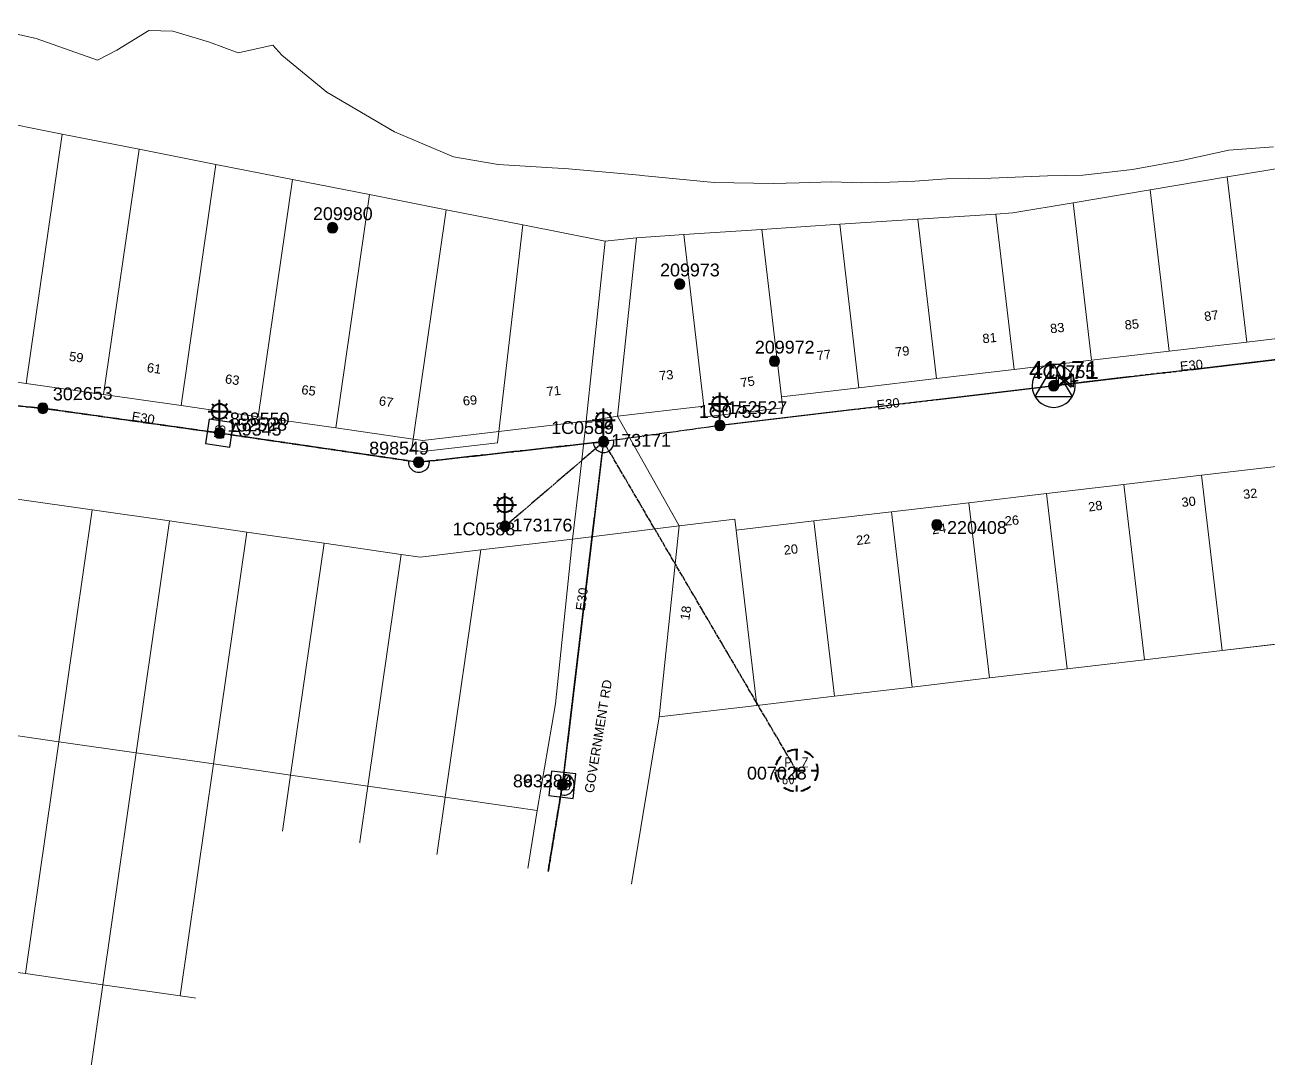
# Model space of a CAD drawing. Header units: metres. Extents: x 299834 to 302538, y 6172833 to 6174390.
# Drawn here: x 300865.1 to 301107.8, y 6173783.4 to 6173985 of the extents above; entities that cross this region are included whole.
import ezdxf
from ezdxf.enums import TextEntityAlignment as Align

# ---------------------------------------------------------------- set-up
doc = ezdxf.new("R2010")
doc.units = ezdxf.units.M
doc.linetypes.add('Cable Exist OH', pattern=[1, 1, 0])
doc.linetypes.add('Dash', pattern=[5, 3, -2])
doc.layers.get('0').update_dxf_attribs({"color": 6})
doc.layers.add('Cadastre Land Parcels_SP_EXT', color=9, linetype='Continuous', lineweight=5)
doc.layers.add('Cadastre Roads_SP_EXT', color=9, linetype='Continuous', lineweight=5)
for name, color, linetype in [('Equip_LV_EXT', 7, 'Continuous'), ('Equip_SL_EXT', 7, 'Continuous'), ('Equip_SP_HV_EXT', 7, 'Continuous'), ('Equip_SP_SL_EXT', 7, 'Continuous'), ('Mains_HV_EXT', 7, 'Continuous'), ('Mains_LV_EXT', 7, 'Continuous'), ('Mains_SL_EXT', 7, 'Continuous'), ('Notes_HV_MISC', 7, 'Continuous'), ('Notes_LV_MISC', 7, 'Continuous'), ('OH_Details_SP_MISC', 7, 'Continuous'), ('Sub_SP_TR_HV_LV_EXT', 7, 'Continuous'), ('SupportsOH_SP_TR_HV_LV_SL_EXT', 7, 'Continuous')]:
    doc.layers.add(name, color=color, linetype=linetype)
doc.styles.add('iecARIAL', font='arial.ttf', dxfattribs={"height": 2})
doc.styles.add('IESYMBOL1', font='isocp.shx')
doc.styles.add('POLE_LABEL', font='arial.ttf')
doc.styles.add('SLCP_LABEL', font='arial.ttf', dxfattribs={"height": 3.5})
doc.styles.get("Standard").update_dxf_attribs({"font": 'arial.ttf'})

# ---------------------------------------------------------------- blocks, each defined once
blk = doc.blocks.new('SUB_POLE_EXT')
blk.add_wipeout([(0, 4.22), (0.42, 4.2), (0.83, 4.14), (1.21, 4.05), (1.62, 3.9), (1.99, 3.72), (2.35, 3.51), (2.68, 3.26), (2.99, 2.99), (3.28, 2.66), (3.52, 2.34), (3.76, 1.92), (3.9, 1.62), (4.04, 1.23), (4.18, 0.63), (4.22, 0), (4.18, -0.61), (4.06, -1.15), (3.9, -1.62), (3.58, -2.24), (3.22, -2.73), (2.97, -3.01), (2.68, -3.26), (2.36, -3.5), (2, -3.72), (1.64, -3.89), (1.25, -4.03), (0.82, -4.14), (0.42, -4.2), (0, -4.22), (-0.41, -4.2), (-0.8, -4.15), (-1.21, -4.05), (-1.62, -3.9), (-1.99, -3.73), (-2.35, -3.51), (-2.68, -3.26), (-2.96, -3.02), (-3.23, -2.72), (-3.51, -2.35), (-3.71, -2.01), (-3.91, -1.6), (-4.05, -1.21), (-4.16, -0.76), (-4.22, -0.14), (-4.21, 0.39), (-4.14, 0.83), (-4.03, 1.27), (-3.9, 1.63), (-3.71, 2.02), (-3.5, 2.37), (-3.28, 2.67), (-2.99, 2.99), (-2.68, 3.27), (-2.33, 3.52), (-1.98, 3.73), (-1.63, 3.9), (-1.2, 4.05), (-0.78, 4.15), (-0.4, 4.21)])
blk.add_line((2.16, 0.48), (2.16, 0.48, 0))
blk.add_lwpolyline([(-4.22, 0, 1), (4.22, 0, 1)], format="xyb", close=True)
blk.add_lwpolyline([(2.14, 0.52), (0, 4.22), (-3.66, -2.11), (3.66, -2.11)], close=True)
for tag, height, flags, p in [('ASSET_NUM', 3.5, 8, (2, 2)), ('STREET_CODE', 0.2, 9, (1.5, 0)), ('CONSTRUCTED_VOLTAGE', 0.2, 9, (1.5, -0.2)), ('OPERATING_VOLTAGE', 0.2, 9, (1.5, -0.6)), ('OPERATED_BY', 0.2, 9, (1.5, -0.8)), ('ORIENTATION', 0.2, 9, (1.5, -1.2)), ('OWNED_BY', 0.2, 9, (1.5, -1.4)), ('SECONDARY_VOLTAGE', 0.2, 9, (1.5, -1.6)), ('STATE', 0.2, 9, (1.5, -1.8)), ('SUBSTATION_TYPE', 0.2, 9, (1.5, -2)), ('NO_PHASES', 0.2, 9, (1.5, -0.4)), ('MAINTAINED_BY', 0.2, 9, (1.5, -1)), ('USAGE', 0.2, 9, (1.5, -2.2)), ('LEGEND', 0.2, 9, (1.5, -2.4)), ('STREETNAME', 0.2, 9, (1.5, -2.8)), ('SUBURB', 0.2, 9, (1.5, -3)), ('Z', 0.2, 1, (1.5, -3.4)), ('LOCATION', 0.2, 9, (1.5, -2.6)), ('NOTES', 0.2, 9, (1.5, -3.2))]:
    blk.add_attdef(tag, text='', height=height, dxfattribs=dict(flags=flags)).set_placement(p, align=Align.MIDDLE_LEFT)
blk = doc.blocks.new('LV_OH_LINKS_DISTFUSE_EXT')
for p, q in [((0, 0), (0.96, 0)), ((3.84, 0), (4.8, 0))]:
    blk.add_line(p, q)
blk.add_lwpolyline([(3.84, -1.2), (3.84, 1.2), (0.96, -1.2), (0.96, 1.2)], close=True)
at = {"flags": 9}
for tag, p in [('ACTUAL_STATUS', (0, 0)), ('CONSTRUCTED_VOLTAGE', (0, -0.2)), ('OPERATING_VOLTAGE', (0, -0.6)), ('ORIENTATION', (0, -0.8)), ('OWNED_BY', (0, -1)), ('STATE', (0, -1.2)), ('SWITCH_TYPE', (0, -1.4)), ('NO_PHASES', (0, -0.4)), ('USAGE', (0, -1.6)), ('NOTES', (0, -1.8))]:
    blk.add_attdef(tag, text='', height=0.2, dxfattribs=at).set_placement(p, align=Align.MIDDLE_LEFT)
at = {"flags": 1}
blk.add_attdef('Z', (0, 0), '', height=0.2, dxfattribs=at)
blk = doc.blocks.new('SL_LANTERN_EXT')
at = {"lineweight": 40}
for p, q in [((-1.46, 5.68), (-1.06, 5.28)), ((0, 1.97), (0, 6.47)), ((1.46, 5.68), (1.06, 5.28)), ((-2.25, 4.22), (2.25, 4.22)), ((-1.46, 2.76), (-1.06, 3.16)), ((0, 0), (0, 2.72)), ((1.46, 2.76), (1.06, 3.16))]:
    blk.add_line(p, q, dxfattribs=at)
blk.add_circle((0, 4.22), 1.5, dxfattribs=at)
at = {"style": 'iecARIAL', "flags": 8}
blk.add_attdef('ASSET_NUM', (1.5, 1.5), '', height=2.5, dxfattribs=at)
for tag, p, height, flags in [('OPERATING_VOLTAGE', (0.98, -1.65), 0.2, 9), ('ORIENTATION', (0.98, -1.85), 0.2, 9), ('OWNED_BY', (0.98, -2.05), 0.2, 9), ('STATE', (0.98, -2.25), 0.2, 9), ('CONSTRUCTED_VOLTAGE', (0.98, -0.65), 0.2, 9), ('CONTROL_TYPE', (0.98, -0.85), 0.2, 9), ('LANTERN_PURPOSE', (0.98, -1.05), 0.2, 9), ('LANTERN_TYPE', (0.98, -1.25), 0.2, 9), ('NO_PHASES', (0.98, -1.45), 0.2, 9), ('USAGE', (0.98, -2.45), 0.2, 9), ('LNUMBER', (2.18, -3.25), 2.5, 8), ('CEXIST', (0.98, -2.65), 0.2, 9), ('CNEW', (0.98, -2.85), 0.2, 9), ('CNUMBER', (0.98, -3.05), 0.2, 9), ('CREMOVE', (0.98, -3.25), 0.2, 9), ('CREPLACE', (0.98, -3.45), 0.2, 9), ('LKINGHEIGHT', (0.98, -3.65), 0.2, 9), ('LBRACKET', (0.98, -3.85), 0.2, 9), ('LBRACKETVOCAB', (0.98, -4.05), 0.2, 9), ('LCATEGORY', (0.98, -4.25), 0.2, 9), ('LCHARGE1', (0.98, -4.45), 0.2, 9), ('LCHARGE1PERCENT', (0.98, -4.65), 0.2, 9), ('LCHARGE2', (0.98, -4.85), 0.2, 9), ('LCHARGE2PERCENT', (0.98, -5.05), 0.2, 9), ('LCHARGE3', (0.98, -5.25), 0.2, 9), ('LCHARGE3PERCENT', (0.98, -5.45), 0.2, 9), ('LEXIST', (0.98, -5.65), 0.2, 9), ('LLAMP', (0.98, -5.85), 0.2, 9), ('LLAMPVOCAB', (0.98, -6.05), 0.2, 9), ('LMAST', (0.98, -6.25), 0.2, 9), ('LMASTVOCAB', (0.98, -6.45), 0.2, 9), ('LNEW', (0.98, -6.65), 0.2, 9), ('LANTNUMBER', (0.98, -6.85), 0.2, 9), ('LOUTREACH', (0.98, -7.25), 0.2, 9), ('LOUTREACHVOCAB', (0.98, -7.45), 0.2, 9), ('STREETNAME', (0.98, -9.25), 0.2, 9), ('SUBURB', (0.98, -9.45), 0.2, 1), ('LRATECODE', (0.98, -7.65), 0.2, 9), ('LREMOVE', (0.98, -7.85), 0.2, 9), ('LREPLACE', (0.98, -8.05), 0.2, 9), ('LTYPE', (0.98, -8.25), 0.2, 9), ('LTYPEVOCAB', (0.98, -8.45), 0.2, 9), ('LEGEND', (0.98, -8.65), 0.2, 9), ('LOCATION', (0.98, -8.85), 0.2, 9), ('NOTES', (0.98, -9.05), 0.2, 9)]:
    blk.add_attdef(tag, p, '', height=height, dxfattribs=dict(flags=flags))
blk = doc.blocks.new('POLE_EXT')
blk.add_hatch(color=256).paths.add_polyline_path([(-1, 0, 1), (1, 0, 1)])
blk.add_lwpolyline([(-1, 0, 1), (1, 0, 1)], format="xyb", close=True)
for tag, height, flags, p in [('pNumber', 2.5, 8, (-17.84, 2.07)), ('OWNED_BY', 0.2, 9, (1.35, -0.4)), ('SPECIAL_USE', 0.2, 9, (1.35, -0.8)), ('STATE', 0.2, 9, (1.35, -1)), ('cLV', 0.2, 9, (1.35, -1.4)), ('hDepth', 0.2, 9, (1.35, -1.6)), ('hDia', 0.2, 9, (1.35, -1.8)), ('cHV', 0.2, 9, (1.35, -2)), ('PARENT', 0.2, 9, (1.35, -0.6)), ('USAGE', 0.2, 9, (1.35, -1.2)), ('LBRACKET', 0.2, 9, (1.35, -2.2)), ('LExisting', 0.2, 9, (1.35, -2.4)), ('cLinedev', 0.2, 9, (1.35, -3.4)), ('pExisting', 0.2, 9, (1.35, -3.8)), ('pFooting', 0.2, 9, (1.35, -4.4)), ('pNew', 0.2, 9, (1.35, -4.6)), ('LANTNUMBER', 0.2, 9, (1.35, -2.6)), ('LOther', 0.2, 9, (1.35, -2.8)), ('LRemove', 0.2, 9, (1.35, -3)), ('LEGEND', 0.2, 9, (1.35, -3.2)), ('LOCATION', 0.2, 9, (1.35, -3.6)), ('PFNUMBER', 0.2, 9, (1.35, -4)), ('NEWPFNUMBER', 0.2, 9, (1.35, -4.2)), ('pRelocate', 0.2, 9, (1.35, -5)), ('pRemove', 0.2, 9, (1.35, -5.2)), ('pReplace', 0.2, 9, (1.35, -5.4)), ('pStay', 0.2, 9, (1.35, -5.6)), ('pType', 0.2, 9, (1.35, -5.8)), ('cspan', 0.2, 9, (1.35, -6)), ('STREETNAME', 0.2, 9, (1.35, -6.2)), ('SUBURB', 0.2, 9, (1.35, -6.4)), ('OPERATED_BY', 0.2, 9, (1.36, -7.01)), ('NOTES', 0.2, 9, (1.35, -6.6)), ('MAINTAINED_BY', 0.2, 9, (1.36, -6.81))]:
    blk.add_attdef(tag, text='', height=height, dxfattribs=dict(flags=flags)).set_placement(p, align=Align.MIDDLE_LEFT)
at = {"style": 'POLE_LABEL'}
for tag, height, flags, p in [('ASSET_NUM', 2.5, 8, (2, 2)), ('STRUCTURE_PLANT_NUMBER', 0.2, 9, (1.35, 0.03)), ('STREET_CODE', 0.2, 9, (1.35, -0.2))]:
    blk.add_attdef(tag, text='', height=height, dxfattribs=dict(at, flags=flags)).set_placement(p, align=Align.MIDDLE_LEFT)
at = {"flags": 1}
blk.add_attdef('Z', (1.35, -7.33), '', height=0.2, dxfattribs=at)
blk = doc.blocks.new('HV_LOAD_BREAK_EXT')
blk.add_lwpolyline([(-2.4, -2.4), (2.4, -2.4), (2.4, 2.4), (-2.4, 2.4)], close=True)
at = {"insert": (-1.1, 0.99), "char_height": 2, "width": 2.9628, "attachment_point": 1}
blk.add_mtext('{\\Fisocp|c0;LB}', dxfattribs=at)
for tag, height, flags, p in [('ASSET_NUM', 2.5, 8, (2, 2)), ('STREET_CODE', 0.2, 9, (1.5, 0)), ('ACTUAL_STATUS', 0.2, 9, (1.5, -0.2)), ('CONSTRUCTED_VOLTAGE', 0.2, 9, (1.5, -0.4)), ('OPERATING_VOLTAGE', 0.2, 9, (1.5, -0.8)), ('ORIENTATION', 0.2, 9, (1.5, -1)), ('OWNED_BY', 0.2, 9, (1.5, -1.2)), ('OPERATED_BY', 0.2, 9, (1.5, -1.4)), ('STATE', 0.2, 9, (1.5, -1.8)), ('SWITCH_TYPE', 0.2, 9, (1.5, -2)), ('NO_PHASES', 0.2, 9, (1.5, -0.6)), ('MAINTAINED_BY', 0.2, 9, (1.5, -1.6)), ('USAGE', 0.2, 9, (1.5, -2.2)), ('LEGEND', 0.2, 9, (1.5, -2.4)), ('STREETNAME', 0.2, 9, (1.5, -2.8)), ('SUBURB', 0.2, 9, (1.5, -3)), ('Z', 0.2, 1, (1.5, -3.6)), ('LOCATION', 0.2, 9, (1.5, -2.6)), ('NOTES', 0.2, 9, (1.5, -3.2)), ('LABEL_ALIGNMENT', 0.2, 9, (1.5, -3.4))]:
    blk.add_attdef(tag, text='', height=height, dxfattribs=dict(flags=flags)).set_placement(p, align=Align.MIDDLE_LEFT)
blk = doc.blocks.new('SLCP_ZELL_EXT')
blk.add_wipeout([(-0.24, 7.5), (-0.71, 7.47), (-1.17, 7.41), (-1.64, 7.32), (-2.09, 7.21), (-2.54, 7.06), (-2.98, 6.89), (-3.41, 6.69), (-3.82, 6.46), (-4.22, 6.21), (-4.6, 5.93), (-4.96, 5.63), (-5.31, 5.31), (-5.63, 4.96), (-5.93, 4.6), (-6.21, 4.22), (-6.46, 3.82), (-6.69, 3.41), (-6.89, 2.98), (-7.06, 2.54), (-7.21, 2.09), (-7.32, 1.64), (-7.41, 1.17), (-7.47, 0.71), (-7.5, 0.24), (-7.5, -0.24), (-7.47, -0.71), (-7.41, -1.17), (-7.32, -1.64), (-7.21, -2.09), (-7.06, -2.54), (-6.89, -2.98), (-6.69, -3.41), (-6.46, -3.82), (-6.21, -4.22), (-5.93, -4.6), (-5.63, -4.96), (-5.31, -5.31), (-4.96, -5.63), (-4.6, -5.93), (-4.22, -6.21), (-3.82, -6.46), (-3.41, -6.69), (-2.98, -6.89), (-2.54, -7.06), (-2.09, -7.21), (-1.64, -7.32), (-1.17, -7.41), (-0.71, -7.47), (-0.24, -7.5), (0.24, -7.5), (0.71, -7.47), (1.17, -7.41), (1.64, -7.32), (2.09, -7.21), (2.54, -7.06), (2.98, -6.89), (3.41, -6.69), (3.82, -6.46), (4.22, -6.21), (4.6, -5.93), (4.96, -5.63), (5.31, -5.31), (5.63, -4.96), (5.93, -4.6), (6.21, -4.22), (6.46, -3.82), (6.69, -3.41), (6.89, -2.98), (7.06, -2.54), (7.21, -2.09), (7.32, -1.64), (7.41, -1.17), (7.47, -0.71), (7.5, -0.24), (7.5, 0.24), (7.47, 0.71), (7.41, 1.17), (7.32, 1.64), (7.21, 2.09), (7.06, 2.54), (6.89, 2.98), (6.69, 3.41), (6.46, 3.82), (6.21, 4.22), (5.93, 4.6), (5.63, 4.96), (5.31, 5.31), (4.96, 5.63), (4.6, 5.93), (4.22, 6.21), (3.82, 6.46), (3.41, 6.69), (2.98, 6.89), (2.54, 7.06), (2.09, 7.21), (1.64, 7.32), (1.17, 7.41), (0.71, 7.47), (0.24, 7.5)])
at = {"linetype": 'Dash', "lineweight": 40, "ltscale": 0.7}
for p, q in [((0, 4.11), (0, -4.11)), ((-4.11, 0), (4.11, 0))]:
    blk.add_line(p, q, dxfattribs=at)
blk.add_circle((0, 0), 4.11, dxfattribs=at)
at = {"lineweight": 40, "style": 'IESYMBOL1'}
for s, p in [('P', (-1.6, 0)), ('Z', (1.7, 0)), ('60', (-1.61, -3.31))]:
    blk.add_text(s, height=2, dxfattribs=at).set_placement(p, align=Align.BOTTOM_CENTER)
at = {"style": 'SLCP_LABEL'}
for tag, height, flags, p in [('ASSET_NUM', 2.5, 8, (2, 2)), ('STREET_CODE', 0.2, 9, (0, -0.2))]:
    blk.add_attdef(tag, text='', height=height, dxfattribs=dict(at, flags=flags)).set_placement(p, align=Align.MIDDLE_LEFT)
at = {"flags": 1}
blk.add_attdef('Z', (0, 0), '', height=0.2, dxfattribs=at)
at = {"flags": 9}
for tag, p in [('CONSTRUCTED_VOLTAGE', (0, -0.4)), ('CONTROL_TYPE', (0, -0.6)), ('OPERATING_VOLTAGE', (0, -1)), ('ORIENTATION', (0, -1.2)), ('OWNED_BY', (0, -1.4)), ('STATE', (0, -2)), ('NO_PHASES', (0, -0.8)), ('USAGE', (0, -1.6)), ('LOCATION', (0, -1.8)), ('NOTES', (0, -2.2))]:
    blk.add_attdef(tag, text='', height=0.2, dxfattribs=at).set_placement(p, align=Align.MIDDLE_LEFT)
blk = doc.blocks.new('*U151')
blk.add_hatch(color=256).paths.add_polyline_path([(-0.64, 0.1), (0.64, -0.1), (0.62, 4.15)])
for p, q in [((-0.64, 0.1), (0.62, 4.15)), ((0.62, 4.15), (0.64, -0.1)), ((-0.64, 0.1), (0.64, -0.1))]:
    blk.add_line(p, q)
at = {"color": 250}
blk.add_wipeout([(-38.75, 10.12), (-30.68, 63.31), (61.35, 49.37), (53.27, -3.82)], dxfattribs=at)
blk = doc.blocks.new('*U154')
blk.add_hatch(color=256).paths.add_polyline_path([(-0.64, 0.1), (0.64, -0.1), (0.62, 4.15)])
for p, q in [((-0.64, 0.1), (0.62, 4.15)), ((0.62, 4.15), (0.64, -0.1)), ((-0.64, 0.1), (0.64, -0.1))]:
    blk.add_line(p, q)
at = {"color": 250}
blk.add_wipeout([(-62.68, 13.74), (-50.1, 96.52), (65.85, 78.96), (53.27, -3.82)], dxfattribs=at)

msp = doc.modelspace()

# ---------------------------------------------------------------- linework, layer by layer
at = {"layer": 'Cadastre Land Parcels_SP_EXT', "linetype": 'Continuous'}
for p, q in [((301113.96, 6173864.69), (301098.83, 6173862.91)), ((301083.69, 6173861.12), (301068.56, 6173859.34)), ((301098.83, 6173862.91), (301083.69, 6173861.12)), ((301068.56, 6173859.34), (301053.42, 6173857.56)), ((301053.42, 6173857.56), (301038.29, 6173855.77)), ((301023.15, 6173853.99), (301008.02, 6173852.21)), ((301038.29, 6173855.77), (301023.15, 6173853.99)), ((301008.02, 6173852.21), (300988.95, 6173849.96)), ((300988.95, 6173849.96), (300978.3, 6173785.56)), ((300978.02, 6173783.69), (300975.28, 6173765.47)), ((300978.3, 6173785.56), (300978.02, 6173783.69))]:
    msp.add_line(p, q, dxfattribs=at)
for points in [[(301108.83, 6173961.23), (301100.14, 6173960.56), (301090.98, 6173958.58), (301081.32, 6173956.78), (301071.64, 6173955.69), (301064.74, 6173955.55), (301053.75, 6173955.13), (301045.05, 6173954.96), (301038.86, 6173954.53), (301033.97, 6173954.33), (301028.37, 6173954.22), (301022.56, 6173954.4), (301016.27, 6173954.18), (301011.17, 6173954.08), (300999.69, 6173954.23), (300985.48, 6173955.62), (300985.12, 6173955.66), (300971.26, 6173956.94), (300957.54, 6173957.76), (300948.81, 6173959.29), (300937.31, 6173964.16), (300924.06, 6173971.89), (300915.31, 6173979.12), (300913.57, 6173981.08), (300906.8, 6173979.55), (300901.16, 6173981.63), (300894.02, 6173983.79), (300889.32, 6173983.9), (300883.09, 6173980.07), (300879.33, 6173978.1), (300867.35, 6173982.36), (300855.49, 6173985.02)], [(301108.83, 6173961.23), (301100.14, 6173960.56), (301090.98, 6173958.58), (301081.32, 6173956.78), (301071.64, 6173955.69), (301064.74, 6173955.55), (301053.75, 6173955.13), (301045.05, 6173954.96), (301038.86, 6173954.53), (301033.97, 6173954.33), (301028.37, 6173954.22), (301022.56, 6173954.4), (301016.27, 6173954.18), (301011.17, 6173954.08), (300999.69, 6173954.23), (300985.48, 6173955.62), (300985.12, 6173955.66), (300971.26, 6173956.94), (300957.54, 6173957.76), (300948.81, 6173959.29), (300937.31, 6173964.16), (300924.06, 6173971.89), (300915.31, 6173979.12), (300913.57, 6173981.08), (300906.8, 6173979.55), (300901.16, 6173981.63), (300894.02, 6173983.79), (300889.32, 6173983.9), (300883.09, 6173980.07), (300879.33, 6173978.1), (300867.35, 6173982.36), (300855.49, 6173985.02)], [(300857.47, 6173966.65), (300872.45, 6173963.7), (300887.43, 6173960.74), (300902.42, 6173957.79), (300917.4, 6173954.84), (300932.38, 6173951.89), (300947.36, 6173948.94), (300962.35, 6173945.99), (300978.39, 6173942.83), (300984.5, 6173943.48), (300993.73, 6173944.09), (301008.95, 6173945.09), (301024.18, 6173946.09), (301039.41, 6173947.09), (301054.63, 6173948.09), (301057.99, 6173948.31), (301069.72, 6173950.28), (301084.77, 6173952.8), (301099.82, 6173955.33), (301114.87, 6173957.85)], [(300857.47, 6173966.65), (300872.45, 6173963.7), (300887.43, 6173960.74), (300902.42, 6173957.79), (300917.4, 6173954.84), (300932.38, 6173951.89), (300947.36, 6173948.94), (300962.35, 6173945.99), (300978.39, 6173942.83), (300984.5, 6173943.48), (300993.73, 6173944.09), (301008.95, 6173945.09), (301024.18, 6173946.09), (301039.41, 6173947.09), (301054.63, 6173948.09), (301057.99, 6173948.31), (301069.72, 6173950.28), (301084.77, 6173952.8), (301099.82, 6173955.33), (301114.87, 6173957.85)], [(300877.48, 6173777.77), (300880.35, 6173797.68), (300880.35, 6173797.68), (300865.27, 6173799.85), (300861.01, 6173800.42)]]:
    msp.add_lwpolyline(points, dxfattribs=at)
for points in [[(300872.45, 6173963.7), (300857.47, 6173966.65), (300850.33, 6173917.23), (300865.43, 6173915.05), (300872.45, 6173963.7)], [(300887.43, 6173960.74), (300872.45, 6173963.7), (300865.43, 6173915.05), (300880.52, 6173912.88), (300887.43, 6173960.74)], [(300902.42, 6173957.79), (300887.43, 6173960.74), (300880.52, 6173912.88), (300895.62, 6173910.7), (300902.42, 6173957.79)], [(300917.4, 6173954.84), (300902.42, 6173957.79), (300895.62, 6173910.7), (300910.71, 6173908.53), (300917.4, 6173954.84)], [(301118.75, 6173924.9), (301114.87, 6173957.85), (301099.82, 6173955.33), (301103.62, 6173923.12), (301118.75, 6173924.9)], [(300932.38, 6173951.89), (300917.4, 6173954.84), (300910.71, 6173908.53), (300925.81, 6173906.35), (300932.38, 6173951.89)], [(301103.62, 6173923.12), (301099.82, 6173955.33), (301084.77, 6173952.8), (301088.48, 6173921.34), (301103.62, 6173923.12)], [(300947.36, 6173948.94), (300932.38, 6173951.89), (300925.81, 6173906.35), (300940.9, 6173904.18), (300947.36, 6173948.94)], [(300957.62, 6173905.64), (300962.35, 6173945.99), (300947.36, 6173948.94), (300940.9, 6173904.18), (300942.84, 6173903.9), (300957.62, 6173905.64)], [(300974.7, 6173907.66), (300978.39, 6173942.83), (300962.35, 6173945.99), (300957.62, 6173905.64), (300974.7, 6173907.66)], [(301027.94, 6173914.2), (301024.18, 6173946.09), (301008.95, 6173945.09), (301012.8, 6173912.41), (301027.94, 6173914.2)], [(301043.07, 6173915.98), (301039.41, 6173947.09), (301024.18, 6173946.09), (301027.94, 6173914.2), (301043.07, 6173915.98)], [(301058.21, 6173917.77), (301054.63, 6173948.09), (301039.41, 6173947.09), (301043.07, 6173915.98), (301058.21, 6173917.77)], [(300997.67, 6173910.63), (300993.73, 6173944.09), (300984.5, 6173943.48), (300980.83, 6173908.63), (300997.67, 6173910.63)], [(301013.05, 6173910.29), (301012.8, 6173912.41), (301008.95, 6173945.09), (300993.73, 6173944.09), (300997.67, 6173910.63), (300997.92, 6173908.51), (301013.05, 6173910.29)], [(300957.62, 6173905.64), (300942.84, 6173903.9), (300940.9, 6173904.18), (300940.6, 6173902.06), (300942.82, 6173901.74), (300957.37, 6173903.47), (300957.62, 6173905.64)], [(301113.96, 6173864.69), (301109.93, 6173898.9), (301094.8, 6173897.11), (301098.83, 6173862.91), (301113.96, 6173864.69)], [(301083.69, 6173861.12), (301079.66, 6173895.33), (301064.53, 6173893.55), (301068.56, 6173859.34), (301083.69, 6173861.12)], [(301098.83, 6173862.91), (301094.8, 6173897.11), (301079.66, 6173895.33), (301083.69, 6173861.12), (301098.83, 6173862.91)], [(300878.28, 6173890.36), (300863.19, 6173892.53), (300856.68, 6173847.28), (300871.76, 6173845.11), (300878.28, 6173890.36)], [(301068.56, 6173859.34), (301064.53, 6173893.55), (301049.39, 6173891.76), (301053.42, 6173857.56), (301068.56, 6173859.34)], [(300893.36, 6173888.19), (300878.28, 6173890.36), (300871.76, 6173845.11), (300886.85, 6173842.94), (300893.36, 6173888.19)], [(301053.42, 6173857.56), (301049.39, 6173891.76), (301034.26, 6173889.98), (301038.29, 6173855.77), (301053.42, 6173857.56)], [(300908.45, 6173886.02), (300893.36, 6173888.19), (300886.85, 6173842.94), (300901.94, 6173840.77), (300908.45, 6173886.02)], [(301008.02, 6173852.21), (301003.99, 6173886.41), (301003.74, 6173888.53), (300992.87, 6173887.25), (300988.95, 6173849.96), (301008.02, 6173852.21)], [(301023.15, 6173853.99), (301019.12, 6173888.2), (301003.99, 6173886.41), (301008.02, 6173852.21), (301023.15, 6173853.99)], [(301038.29, 6173855.77), (301034.26, 6173889.98), (301019.12, 6173888.2), (301023.15, 6173853.99), (301038.29, 6173855.77)], [(300923.53, 6173883.85), (300908.45, 6173886.02), (300901.94, 6173840.77), (300917.02, 6173838.6), (300923.53, 6173883.85)], [(300938.62, 6173881.68), (300923.53, 6173883.85), (300917.02, 6173838.6), (300932.11, 6173836.43), (300938.62, 6173881.68)], [(300968.68, 6173852.53), (300972.05, 6173884.67), (300954.15, 6173882.55), (300947.2, 6173834.26), (300965.15, 6173831.68), (300968.68, 6173852.53)], [(300954.15, 6173882.55), (300942.32, 6173881.15), (300938.62, 6173881.68), (300932.11, 6173836.43), (300947.2, 6173834.26), (300954.15, 6173882.55)], [(300871.76, 6173845.11), (300856.68, 6173847.28), (300850.64, 6173848.14), (300854.66, 6173800.5), (300856.25, 6173800.59), (300857.84, 6173800.6), (300859.42, 6173800.55), (300861.01, 6173800.42), (300865.27, 6173799.85), (300871.76, 6173845.11)], [(300886.85, 6173842.94), (300871.76, 6173845.11), (300865.27, 6173799.85), (300880.35, 6173797.68), (300886.85, 6173842.94)], [(300901.94, 6173840.77), (300886.85, 6173842.94), (300880.35, 6173797.68), (300895.43, 6173795.51), (300901.94, 6173840.77)], [(300917.02, 6173838.6), (300901.94, 6173840.77), (300895.43, 6173795.51), (300910.52, 6173793.34), (300917.02, 6173838.6)], [(300932.11, 6173836.43), (300917.02, 6173838.6), (300910.52, 6173793.34), (300925.6, 6173791.17), (300932.11, 6173836.43)], [(300947.2, 6173834.26), (300932.11, 6173836.43), (300925.6, 6173791.17), (300940.68, 6173789), (300947.2, 6173834.26)], [(300965.15, 6173831.68), (300947.2, 6173834.26), (300940.68, 6173789), (300957.84, 6173786.53), (300965.15, 6173831.68)]]:
    msp.add_lwpolyline(points, close=True, dxfattribs=at)
at = {"layer": 'Cadastre Roads_SP_EXT', "linetype": 'Continuous'}
for points in [[(300977.23, 6173908.06), (300980.83, 6173908.63), (300984.5, 6173943.48), (300978.39, 6173942.83), (300974.7, 6173907.66), (300977.23, 6173908.06)], [(300978.3, 6173785.56), (300988.95, 6173849.96), (300992.87, 6173887.25), (300972.05, 6173884.67), (300968.68, 6173852.53), (300965.15, 6173831.68), (300957.84, 6173786.53), (300978.02, 6173783.69), (300978.3, 6173785.56)], [(300956.34, 6173776.54), (300957.81, 6173786.38), (300957.84, 6173786.53), (300940.68, 6173789), (300925.6, 6173791.17), (300910.52, 6173793.34), (300895.43, 6173795.51), (300880.35, 6173797.68), (300877.48, 6173777.77), (300892.56, 6173775.6), (300907.65, 6173773.43), (300922.73, 6173771.26), (300937.82, 6173769.09), (300954.86, 6173766.64), (300956.34, 6173776.54)]]:
    msp.add_lwpolyline(points, close=True, dxfattribs=at)
msp.add_lwpolyline([(300863.19, 6173892.53), (300878.28, 6173890.36), (300893.36, 6173888.19), (300908.45, 6173886.02), (300923.53, 6173883.85), (300938.62, 6173881.68), (300942.32, 6173881.15), (300954.15, 6173882.55), (300972.05, 6173884.67), (300973.37, 6173896.12), (300974.7, 6173907.66), (300957.62, 6173905.64), (300957.37, 6173903.47), (300942.82, 6173901.74), (300940.6, 6173902.06), (300940.6, 6173902.06), (300940.9, 6173904.18), (300925.81, 6173906.35), (300910.71, 6173908.53), (300895.62, 6173910.7), (300880.52, 6173912.88), (300865.43, 6173915.05), (300850.33, 6173917.23)], dxfattribs=at)
at = {"layer": 'Mains_HV_EXT', "linetype": 'Cable Exist OH'}
for p, q in [((300963.05, 6173794.15), (300970.06, 6173836.71)), ((300957.13, 6173754.59), (300963.05, 6173794.15))]:
    msp.add_line(p, q, dxfattribs=at)
for points in [[(300903.15, 6173905.35), (300868.65, 6173910.2), (300821.55, 6173914.47), (300797.49, 6173900.55), (300722.21, 6173848.11), (300704.58, 6173835.74), (300679.51, 6173818.14), (300604.94, 6173765.46)], [(300942, 6173899.66), (300903.15, 6173905.35)], [(300978.1, 6173903.67), (300942, 6173899.66)], [(300970.06, 6173836.71), (300978.1, 6173903.67)]]:
    msp.add_lwpolyline(points, dxfattribs=at)
at = {"layer": 'Mains_HV_EXT', "linetype": 'Continuous'}
msp.add_lwpolyline([(300944.03, 6173899.89, -1.142474), (300940.08, 6173899.94)], format="xyb", dxfattribs=at)
at = {"layer": 'Mains_LV_EXT', "linetype": 'Cable Exist OH'}
for p, q in [((300963.05, 6173794.15), (300970.06, 6173836.71)), ((300957.13, 6173754.59), (300963.05, 6173794.15))]:
    msp.add_line(p, q, dxfattribs=at)
for points in [[(300868.65, 6173910.2), (300821.55, 6173914.47)], [(300903.15, 6173905.35), (300868.65, 6173910.2)], [(300942, 6173899.66), (300903.15, 6173905.35)], [(301000.8, 6173906.82), (300978.1, 6173903.67)], [(300978.1, 6173903.67), (300942, 6173899.66)], [(300970.06, 6173836.71), (300978.1, 6173903.67)]]:
    msp.add_lwpolyline(points, dxfattribs=at)
at = {"layer": 'Mains_LV_EXT', "linetype": 'Continuous'}
for points in [[(300976.1, 6173903.48, 1.088725), (300980.05, 6173903.97)], [(300969.75, 6173834.8, 1.193301), (300970.32, 6173838.7)]]:
    msp.add_lwpolyline(points, format="xyb", dxfattribs=at)
at = {"layer": 'Mains_SL_EXT', "linetype": 'Cable Exist OH'}
msp.add_line((300963.05, 6173794.15), (300957.13, 6173754.59), dxfattribs=at)
for points in [[(300821.55, 6173914.47), (300868.65, 6173910.2), (300903.15, 6173905.35)], [(300903.15, 6173905.35), (300942, 6173899.66), (300978.1, 6173903.67)], [(301000.8, 6173906.82), (300978.1, 6173903.67)], [(300978.1, 6173903.67), (300958.85, 6173887.14)], [(300978.1, 6173903.67), (300970.06, 6173836.71), (300963.05, 6173794.15)]]:
    msp.add_lwpolyline(points, dxfattribs=at)
at = {"layer": 'OH_Details_SP_MISC', "color": 7, "linetype": 'Continuous', "flags": 128}
msp.add_lwpolyline([(300952.26, 6173722.26), (300957.13, 6173754.59), (300963.05, 6173794.15)], dxfattribs=at)

# ---------------------------------------------------------------- block references
at = {"layer": 'Equip_SL_EXT'}
ref = msp.add_blockref('SLCP_ZELL_EXT', (301015.74, 6173839.48), dxfattribs=at)
ref.add_attrib('ASSET_NUM', '007028', dxfattribs={"layer": '0', "height": 2.5, "style": 'SLCP_LABEL'}).set_placement((301017.74, 6173840.23), align=Align.TOP_RIGHT)
at = {"layer": 'Equip_SP_HV_EXT'}
ref = msp.add_blockref('HV_LOAD_BREAK_EXT', (300903.15, 6173905.35), dxfattribs=dict(at, rotation=81.67092282326688))
ref.add_attrib('ASSET_NUM', 'A9345', dxfattribs={"layer": '0', "height": 2.5}).set_placement((300905.15, 6173906.1), align=Align.MIDDLE_LEFT)
ref = msp.add_blockref('HV_LOAD_BREAK_EXT', (300970.06, 6173836.71), dxfattribs=dict(at, rotation=353.6871851823115))
ref.add_attrib('ASSET_NUM', '93284', dxfattribs={"layer": '0', "height": 2.5}).set_placement((300972.06, 6173837.46), align=Align.MIDDLE_RIGHT)
at = {"layer": 'Equip_SP_SL_EXT'}
ref = msp.add_blockref('SL_LANTERN_EXT', (301000.8, 6173906.82), dxfattribs=at)
ref.add_attrib('ASSET_NUM', '152527', dxfattribs={"layer": '0', "height": 2.5, "style": 'iecARIAL'}).set_placement((301002.3, 6173908.32), align=Align.BOTTOM_LEFT)
ref = msp.add_blockref('SL_LANTERN_EXT', (300903.15, 6173905.35), dxfattribs=at)
ref.add_attrib('ASSET_NUM', '152528', dxfattribs={"layer": '0', "height": 2.5, "rotation": 1.1698, "style": 'iecARIAL'}).set_placement((300904.65, 6173906.85), align=Align.MIDDLE_LEFT)
ref = msp.add_blockref('SL_LANTERN_EXT', (300978.1, 6173903.67), dxfattribs=at)
ref.add_attrib('ASSET_NUM', '173171', dxfattribs={"layer": '0', "height": 2.5, "rotation": 0.1813, "style": 'iecARIAL'}).set_placement((300979.6, 6173905.17), align=Align.TOP_LEFT)
ref = msp.add_blockref('SL_LANTERN_EXT', (300958.85, 6173887.14), dxfattribs=at)
ref.add_attrib('ASSET_NUM', '173176', dxfattribs={"layer": '0', "height": 2.5, "style": 'iecARIAL'}).set_placement((300960.35, 6173888.64), align=Align.TOP_LEFT)
ref = msp.add_blockref('SL_LANTERN_EXT', (300963.05, 6173794.15), dxfattribs=at)
ref.add_attrib('ASSET_NUM', '152019', dxfattribs={"layer": '0', "height": 2.5, "rotation": 349.996, "style": 'iecARIAL'}).set_placement((300964.55, 6173795.65), align=Align.MIDDLE_RIGHT)
at = {"layer": 'Sub_SP_TR_HV_LV_EXT'}
ref = msp.add_blockref('SUB_POLE_EXT', (301065.94, 6173914.59), dxfattribs=at)
ref.add_attrib('ASSET_NUM', '41171', dxfattribs={"layer": '0', "height": 3.5}).set_placement((301067.94, 6173914.84), align=Align.BOTTOM_CENTER)
at = {"layer": 'SupportsOH_SP_TR_HV_LV_SL_EXT'}
ref = msp.add_blockref('POLE_EXT', (300925.2, 6173945.42), dxfattribs=at)
ref.add_attrib('ASSET_NUM', '209980', dxfattribs={"layer": '0', "height": 2.5, "style": 'POLE_LABEL'}).set_placement((300927.2, 6173946.17), align=Align.BOTTOM_CENTER)
ref = msp.add_blockref('POLE_EXT', (300992.94, 6173934.43), dxfattribs=at)
ref.add_attrib('ASSET_NUM', '209973', dxfattribs={"layer": '0', "height": 2.5, "style": 'POLE_LABEL'}).set_placement((300994.94, 6173935.18), align=Align.BOTTOM_CENTER)
ref = msp.add_blockref('POLE_EXT', (301011.45, 6173919.38), dxfattribs=at)
ref.add_attrib('ASSET_NUM', '209972', dxfattribs={"layer": '0', "height": 2.5, "style": 'POLE_LABEL'}).set_placement((301013.45, 6173920.13), align=Align.BOTTOM_CENTER)
ref = msp.add_blockref('POLE_EXT', (300868.65, 6173910.2), dxfattribs=at)
ref.add_attrib('ASSET_NUM', '302653', dxfattribs={"layer": '0', "height": 2.5, "rotation": 1, "style": 'POLE_LABEL'}).set_placement((300870.65, 6173910.95), align=Align.BOTTOM_LEFT)
ref = msp.add_blockref('POLE_EXT', (301000.8, 6173906.82), dxfattribs=at)
ref.add_attrib('ASSET_NUM', '1C0753', dxfattribs={"layer": '0', "height": 2.5, "style": 'POLE_LABEL'}).set_placement((301002.8, 6173907.57), align=Align.BOTTOM_CENTER)
ref = msp.add_blockref('POLE_EXT', (300903.15, 6173905.35), dxfattribs=at)
ref.add_attrib('ASSET_NUM', '898550', dxfattribs={"layer": '0', "height": 2.5, "style": 'POLE_LABEL'}).set_placement((300905.15, 6173906.1), align=Align.BOTTOM_LEFT)
ref = msp.add_blockref('POLE_EXT', (300978.1, 6173903.67), dxfattribs=at)
ref.add_attrib('ASSET_NUM', '1C0589', dxfattribs={"layer": '0', "height": 2.5, "style": 'POLE_LABEL'}).set_placement((300980.1, 6173904.42), align=Align.BOTTOM_RIGHT)
ref = msp.add_blockref('POLE_EXT', (300942, 6173899.66), dxfattribs=at)
ref.add_attrib('ASSET_NUM', '898549', dxfattribs={"layer": '0', "height": 2.5, "style": 'POLE_LABEL'}).set_placement((300944, 6173900.41), align=Align.BOTTOM_RIGHT)
ref = msp.add_blockref('POLE_EXT', (300958.85, 6173887.14), dxfattribs=at)
ref.add_attrib('ASSET_NUM', '1C0588', dxfattribs={"layer": '0', "height": 2.5, "style": 'POLE_LABEL'}).set_placement((300960.85, 6173887.89), align=Align.TOP_RIGHT)
ref = msp.add_blockref('POLE_EXT', (301043.14, 6173887.42), dxfattribs=at)
ref.add_attrib('ASSET_NUM', '220408', dxfattribs={"layer": '0', "height": 2.5, "style": 'POLE_LABEL'}).set_placement((301045.14, 6173888.17), align=Align.TOP_LEFT)
ref = msp.add_blockref('POLE_EXT', (300970.06, 6173836.71), dxfattribs=at)
ref.add_attrib('ASSET_NUM', '863388', dxfattribs={"layer": '0', "height": 2.5, "style": 'POLE_LABEL'}).set_placement((300972.06, 6173837.46), align=Align.MIDDLE_RIGHT)
ref = msp.add_blockref('POLE_EXT', (300925.81, 6173819.37), dxfattribs=at)
ref.add_attrib('ASSET_NUM', '1C0622', dxfattribs={"layer": '0', "height": 2.5, "style": 'POLE_LABEL'}).set_placement((300927.81, 6173820.12), align=Align.BOTTOM_CENTER)
ref = msp.add_blockref('POLE_EXT', (300963.05, 6173794.15), dxfattribs=at)
ref.add_attrib('ASSET_NUM', '1C0586', dxfattribs={"layer": '0', "height": 2.5, "style": 'POLE_LABEL'}).set_placement((300965.05, 6173794.9), align=Align.BOTTOM_RIGHT)

# ---------------------------------------------------------------- texts
at = {"layer": 'Cadastre Land Parcels_SP_EXT'}
for s, rotation, p in [('87', 8.1323, (301095.45, 6173927.18)), ('83', 6.6135, (301065.35, 6173924.81)), ('85', 6.1193, (301079.9, 6173925.52)), ('81', 5.3577, (301052.12, 6173922.88)), ('77', 6.8105, (301019.8, 6173919.54)), ('79', 6.1721, (301035.09, 6173920.26)), ('59', 352.02, (300873.68, 6173919.48)), ('61', 351.98, (300888.87, 6173917.29)), ('63', 351.98, (300904.12, 6173915.08)), ('73', 6.1478, (300989.03, 6173915.62)), ('65', 352.02, (300919.02, 6173912.99)), ('71', 6.154, (300967.06, 6173912.53)), ('75', 9.613, (301004.97, 6173914.23)), ('67', 351.8, (300934.15, 6173910.79)), ('69', 6.2175, (300950.72, 6173910.68)), ('30', 6.5621, (301090.99, 6173890.91)), ('32', 6.531, (301103.01, 6173892.47)), ('28', 8.4311, (301072.82, 6173890.01)), ('24', 8.5335, (301042.29, 6173885.57)), ('26', 5.3163, (301056.47, 6173887.27)), ('22', 7.9721, (301027.52, 6173883.47)), ('20', 6.5228, (301013.35, 6173881.59)), ('18', 81.9925, (300994.81, 6173868.74))]:
    msp.add_text(s, height=1.8, rotation=rotation, dxfattribs=at).set_placement(p)
at = {"layer": 'Cadastre Roads_SP_EXT'}
for s, rotation, p in [('GOVERNMENT RD', 80.6967, (300976.14, 6173835)), ('GOVERNMENT RD', 81.3959, (300972.09, 6173784.52)), ('FULLER ST', 350.9546, (300917.54, 6173782.17))]:
    msp.add_text(s, height=1.8, rotation=rotation, dxfattribs=at).set_placement(p)
at = {"layer": 'Mains_LV_EXT'}
for rotation, p in [(5.5461, (301090.69, 6173917.49)), (6.5872, (301031.52, 6173909.93)), (350.8506, (300885.9, 6173907.78)), (81.7546, (300974.41, 6173870.6))]:
    msp.add_text('E30', height=1.8, rotation=rotation, dxfattribs=at).set_placement(p)

# ---------------------------------------------------------------- next in the draw order: linework, layer by layer
at = {"layer": 'Cadastre Land Parcels_SP_EXT', "linetype": 'Continuous'}
for points in [[(301088.48, 6173921.34), (301084.77, 6173952.8), (301069.72, 6173950.28), (301073.34, 6173919.55), (301088.48, 6173921.34)], [(301073.34, 6173919.55), (301069.72, 6173950.28), (301057.99, 6173948.31), (301054.63, 6173948.09), (301058.21, 6173917.77), (301073.34, 6173919.55)]]:
    msp.add_lwpolyline(points, close=True, dxfattribs=at)
at = {"layer": 'Cadastre Roads_SP_EXT', "linetype": 'Continuous'}
msp.add_lwpolyline([(301118.75, 6173924.9), (301103.62, 6173923.12), (301088.48, 6173921.34), (301073.34, 6173919.55), (301058.21, 6173917.77), (301043.07, 6173915.98), (301027.94, 6173914.2), (301012.8, 6173912.41), (301013.05, 6173910.29), (300997.92, 6173908.51), (300997.67, 6173910.63), (300980.83, 6173908.63), (300992.87, 6173887.25), (301003.74, 6173888.53), (301003.99, 6173886.41), (301019.12, 6173888.2), (301034.26, 6173889.98), (301049.39, 6173891.76), (301064.53, 6173893.55), (301079.66, 6173895.33), (301094.8, 6173897.11), (301109.93, 6173898.9)], dxfattribs=at)
at = {"layer": 'Mains_HV_EXT', "linetype": 'Cable Exist OH'}
for points in [[(301115.46, 6173920.39), (301065.94, 6173914.59)], [(301065.94, 6173914.59), (301000.8, 6173906.82), (300978.1, 6173903.67)]]:
    msp.add_lwpolyline(points, dxfattribs=at)
at = {"layer": 'Mains_LV_EXT', "linetype": 'Cable Exist OH'}
for points in [[(301065.94, 6173914.59), (301115.46, 6173920.39)], [(301065.94, 6173914.59), (301000.8, 6173906.82)]]:
    msp.add_lwpolyline(points, dxfattribs=at)
at = {"layer": 'Mains_SL_EXT', "linetype": 'Cable Exist OH'}
for points in [[(301115.46, 6173920.39), (301000.8, 6173906.82)], [(301015.74, 6173839.48), (300978.1, 6173903.67)]]:
    msp.add_lwpolyline(points, dxfattribs=at)

# ---------------------------------------------------------------- next in the draw order: block references
at = {"layer": 'Equip_LV_EXT'}
for p in [(301065.94, 6173915.6), (301065.53, 6173915.51)]:
    msp.add_blockref('LV_OH_LINKS_DISTFUSE_EXT', p, dxfattribs=at)
at = {"layer": 'Notes_LV_MISC'}
msp.add_blockref('*U151', (300953.31, 6173729.18), dxfattribs=at)
at = {"layer": 'SupportsOH_SP_TR_HV_LV_SL_EXT'}
ref = msp.add_blockref('POLE_EXT', (301065.94, 6173914.59), dxfattribs=at)
ref.add_attrib('ASSET_NUM', '1C0755', dxfattribs={"layer": '0', "height": 2.5, "style": 'POLE_LABEL'}).set_placement((301067.94, 6173915.35), align=Align.BOTTOM_CENTER)

# ---------------------------------------------------------------- next in the draw order: block references
at = {"layer": 'Notes_HV_MISC'}
msp.add_blockref('*U154', (300953.86, 6173732.87), dxfattribs=at)

doc.saveas('drawing.dxf')
